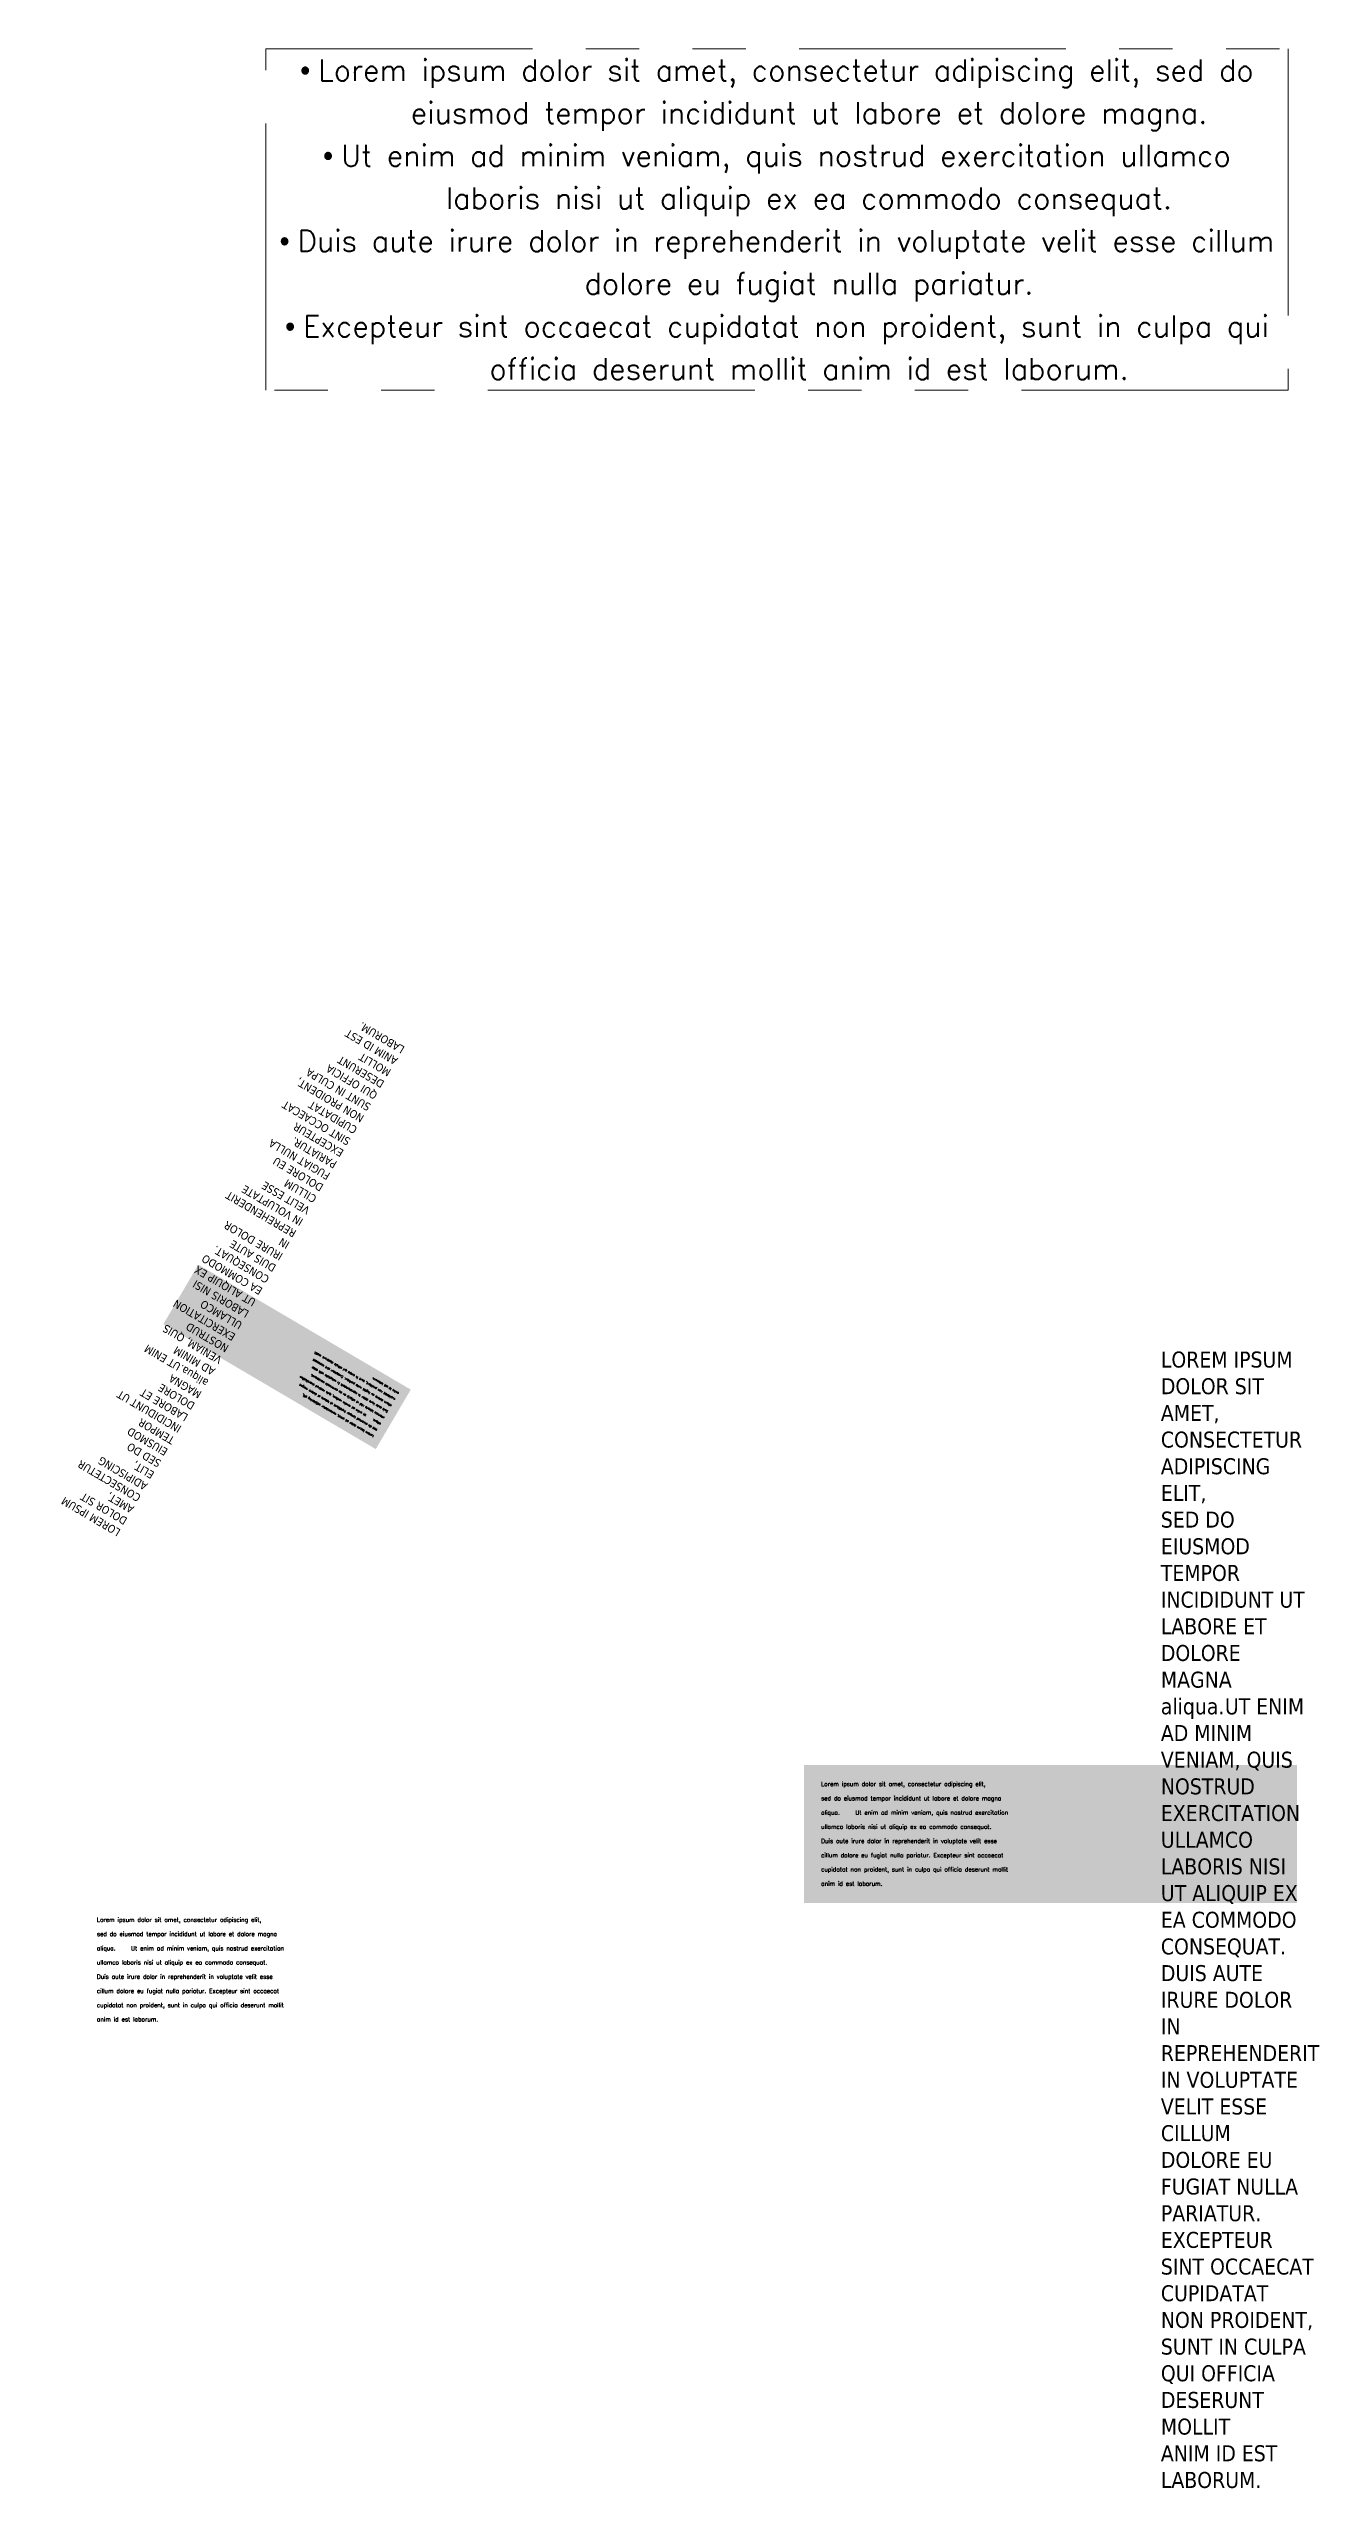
# Model space of a CAD drawing. Header units: metres. Extents: x 7423719 to 7424068, y 5547758 to 5547951.
# Drawn here: x 7423871.9 to 7423931.4, y 5547836.3 to 5547950.6 of the extents above; entities that cross this region are included whole.
import ezdxf

# ---------------------------------------------------------------- set-up
doc = ezdxf.new("R2010")
doc.units = ezdxf.units.M
doc.linetypes.add('CENTER', pattern=[2, 1.25, -0.25, 0.25, -0.25])
doc.linetypes.add('PHANTOM', pattern=[2.5, 1.25, -0.25, 0.25, -0.25, 0.25, -0.25])
doc.layers.add('block_2', color=40, linetype='CENTER', lineweight=5)
doc.styles.add('SHR', font='SIMPLEX', dxfattribs={"height": 0.75})
doc.styles.get("Standard").update_dxf_attribs({"font": 'simplex.shx'})

# ---------------------------------------------------------------- blocks, each defined once
blk = doc.blocks.new('block2')
at = {"insert": (12.4, 44.47), "char_height": 0.75, "attachment_point": 1, "style": 'SHR'}
blk.add_mtext_dynamic_manual_height_columns('{\\fTahoma|b0|i0|c238|p34;LOREM IPSUM DOLOR SIT AMET, CONSECTETUR ADIPISCING ELIT, \\PSED DO EIUSMOD TEMPOR INCIDIDUNT UT LABORE ET DOLORE MAGNA \\Paliqua.^IUT ENIM AD MINIM VENIAM, QUIS NOSTRUD EXERCITATION \\PULLAMCO LABORIS NISI UT ALIQUIP EX EA COMMODO CONSEQUAT. \\PDUIS AUTE IRURE DOLOR IN REPREHENDERIT IN VOLUPTATE VELIT ESSE \\PCILLUM DOLORE EU FUGIAT NULLA PARIATUR. EXCEPTEUR SINT OCCAECAT \\PCUPIDATAT NON PROIDENT, SUNT IN CULPA QUI OFFICIA DESERUNT MOLLIT \\PANIM ID EST LABORUM.}', width=7.2174, gutter_width=1, heights=[0], dxfattribs=at)
at = {"color": 0, "insert": (-3.52, 24.3), "char_height": 0.2, "attachment_point": 1, "line_spacing_factor": 2, "bg_fill": 1, "box_fill_scale": 5, "bg_fill_color": 254, "bg_fill_transparency": 0}
blk.add_mtext_dynamic_manual_height_columns('Lorem ipsum dolor sit amet, consectetur adipiscing elit, \\Psed do eiusmod tempor incididunt ut labore et dolore magna \\Paliqua.^IUt enim ad minim veniam, quis nostrud exercitation \\Pullamco laboris nisi ut aliquip ex ea commodo consequat. \\PDuis aute irure dolor in reprehenderit in voluptate velit esse \\Pcillum dolore eu fugiat nulla pariatur. Excepteur sint occaecat \\Pcupidatat non proident, sunt in culpa qui officia deserunt mollit \\Panim id est laborum.', width=21.4994, gutter_width=1, heights=[0], dxfattribs=at)

msp = doc.modelspace()

# ---------------------------------------------------------------- block references
at = {"layer": 'block_2', "color": 1, "xscale": 0.5, "yscale": 0.5, "zscale": 0.5, "rotation": 149.5342242798934}
msp.add_blockref('block2', (7423891.69, 5547896.88, 208), dxfattribs=at)
at = {"layer": 'block_2'}
msp.add_blockref('block2', (7423911.58, 5547845.07, 208), dxfattribs=at)

# ---------------------------------------------------------------- texts
at = {"color": 3, "linetype": 'PHANTOM', "lineweight": 9, "ltscale": 10, "insert": (7423905.99, 5547942.59, 208), "char_height": 1, "attachment_point": 5, "line_spacing_factor": 1.2, "bg_fill": 16, "box_fill_scale": 1.5, "bg_fill_color": 256, "bg_fill_transparency": 0}
msp.add_mtext_dynamic_manual_height_columns('\\pxi-3,l3,t3;{\\fSymbol|b0|i0|c2|p18;\\C30;\\c2254834;·^I}{\\C30;\\c2254834;Lorem ipsum dolor sit amet, consectetur adipiscing elit, sed do eiusmod tempor incididunt ut labore et dolore magna. \\P{\\fSymbol|b0|i0|c2|p18;·^I}Ut enim ad minim veniam, quis nostrud exercitation ullamco laboris nisi ut aliquip ex ea commodo consequat.\\P{\\fSymbol|b0|i0|c2|p18;·^I}Duis aute irure dolor in reprehenderit in voluptate velit esse cillum dolore eu fugiat nulla pariatur. \\P{\\fSymbol|b0|i0|c2|p18;·^I}Excepteur sint occaecat cupidatat non proident, sunt in culpa qui officia deserunt mollit anim id est laborum.}', width=46.9142, gutter_width=1, heights=[0], dxfattribs=at)
at = {"color": 0, "insert": (7423874.12, 5547863.01, 208), "char_height": 0.2, "attachment_point": 1, "line_spacing_factor": 2, "bg_fill": 3, "box_fill_scale": 1.5, "bg_fill_color": 256, "bg_fill_transparency": 0}
msp.add_mtext_dynamic_manual_height_columns('Lorem ipsum dolor sit amet, consectetur adipiscing elit, \\Psed do eiusmod tempor incididunt ut labore et dolore magna \\Paliqua.^IUt enim ad minim veniam, quis nostrud exercitation \\Pullamco laboris nisi ut aliquip ex ea commodo consequat. \\PDuis aute irure dolor in reprehenderit in voluptate velit esse \\Pcillum dolore eu fugiat nulla pariatur. Excepteur sint occaecat \\Pcupidatat non proident, sunt in culpa qui officia deserunt mollit \\Panim id est laborum.', width=21.4994, gutter_width=1, heights=[0], dxfattribs=at)

doc.saveas('drawing.dxf')
